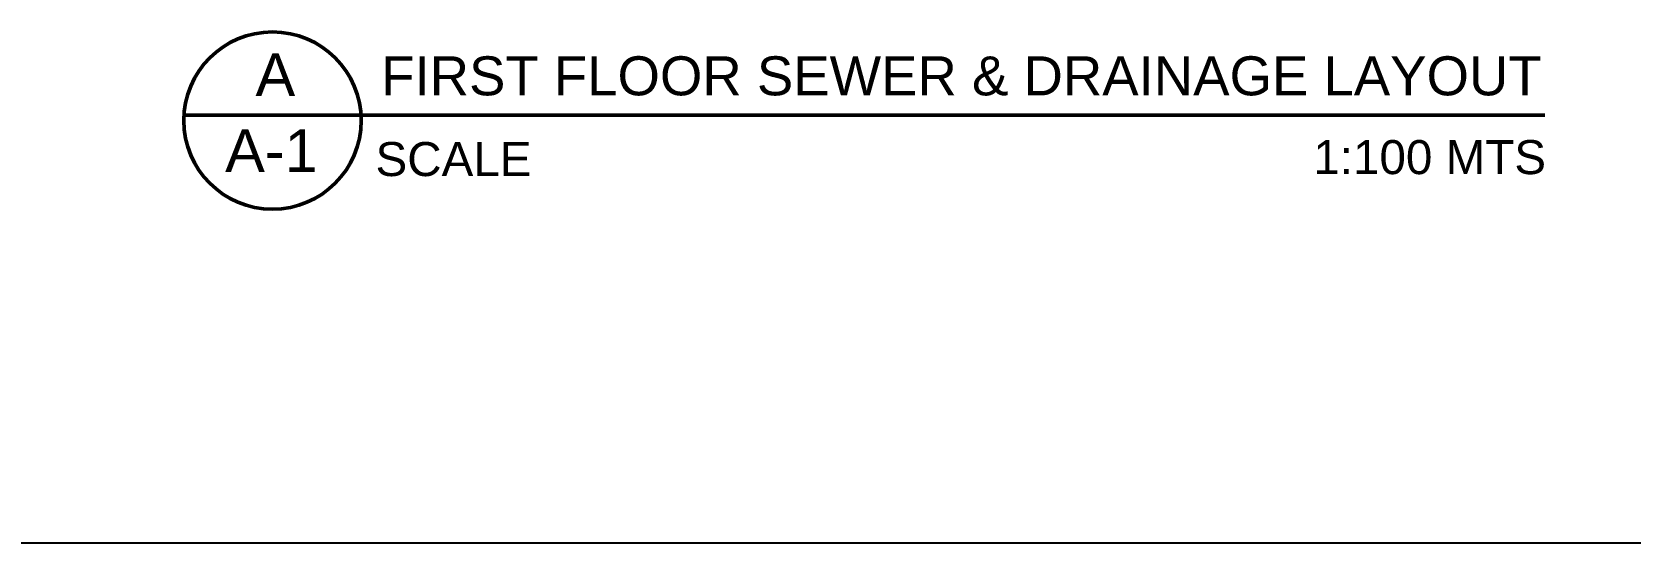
# Model space of a CAD drawing. Header units: millimetres. Extents: x 2391 to 3323, y 1596 to 2537.
# Drawn here: x 2739.9 to 2800.4, y 2060.5 to 2079.8 of the extents above; entities that cross this region are included whole.
import ezdxf

# ---------------------------------------------------------------- set-up
doc = ezdxf.new("R2010")
doc.units = ezdxf.units.MM
doc.layers.add('LETTERS', color=150, linetype='Continuous')
doc.layers.add('TEXT', color=130, linetype='Continuous')
doc.styles.get("Standard").update_dxf_attribs({"font": 'arial.ttf'})

msp = doc.modelspace()

# ---------------------------------------------------------------- linework, layer by layer
at = {"color": 11, "true_color": 0xf27172}
msp.add_line((3009.654, 2060.459), (2684.734, 2060.459), dxfattribs=at)
at = {"layer": 'LETTERS', "lineweight": 50}
msp.add_line((2745.633, 2076.674), (2797.173, 2076.674), dxfattribs=at)
msp.add_circle((2748.987, 2076.473), 3.36, dxfattribs=at)

# ---------------------------------------------------------------- texts
at = {"layer": 'TEXT'}
for s, height, p in [('A', 1.613, (2748.346, 2077.407)), ('FIRST FLOOR SEWER & DRAINAGE LAYOUT', 1.4784, (2753.106, 2077.43)), ('A-1', 1.6128, (2747.196, 2074.529)), ('SCALE', 1.2902, (2752.889, 2074.37)), ('          1:100 MTS', 1.29024, (2783.397, 2074.443))]:
    msp.add_text(s, height=height, dxfattribs=at).set_placement(p)

doc.saveas('drawing.dxf')
